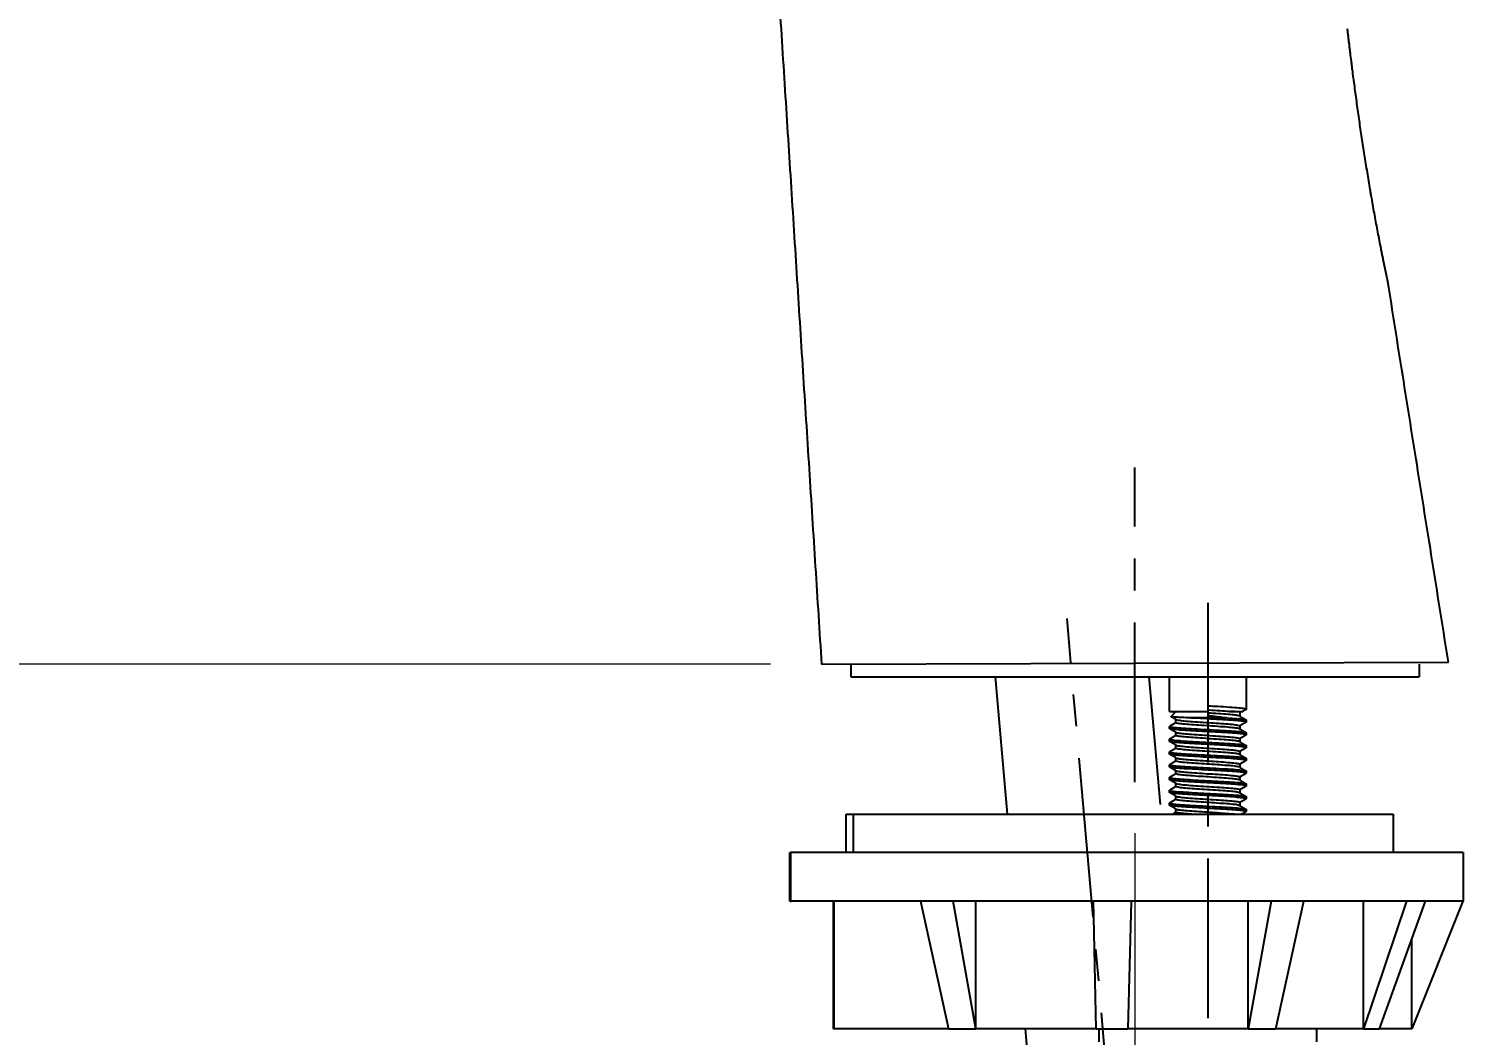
# Model space of a CAD drawing. Extents: x 840 to 1630, y 0 to 579.
# Drawn here: x 1240.5 to 1352.8, y 213.3 to 292 of the extents above; entities that cross this region are included whole.
import ezdxf

# ---------------------------------------------------------------- set-up
doc = ezdxf.new("R2010")
doc.units = 0
doc.header["$LTSCALE"] = 10
doc.header["$MEASUREMENT"] = 0
doc.header["$PDMODE"] = 3
doc.header["$PDSIZE"] = -10
doc.linetypes.add('CENTER', pattern=[2, 1.25, -0.25, 0.25, -0.25])
doc.layers.get('0').update_dxf_attribs({"linetype": 'CONTINUOUS'})
doc.layers.get('DEFPOINTS').update_dxf_attribs({"linetype": 'CONTINUOUS'})
for name, color, linetype in [('1', 7, 'CONTINUOUS'), ('BODY', 7, 'CONTINUOUS'), ('DEF_LAYER_ASSEM_MEMBER', 7, 'CONTINUOUS')]:
    doc.layers.add(name, color=color, linetype=linetype)
doc.layers.add('13', color=7, linetype='CONTINUOUS', true_color=0xffffff)
doc.styles.add('Daelim Dimension', font='')
doc.styles.get('Daelim Dimension').set_extended_font_data('나눔고딕')
doc.dimstyles.new('DEFAULT', dxfattribs={"dimscale": 2, "dimtxt": 2, "dimasz": 2, "dimexe": 0, "dimexo": 2, "dimgap": 1, "dimtad": 1, "dimdec": 0, "dimzin": 9, "dimdsep": 46, "dimtxsty": 'Daelim Dimension', "dimcen": 0.5, "dimclrd": 5, "dimclre": 5, "dimclrt": 256, "dimadec": 1, "dimazin": 0, "dimtfac": 1, "dimtdec": 0, "dimtix": 1, "dimtmove": 0, "dimatfit": 3, "dimfxl": 1, "dimtolj": 1, "dimtzin": 1, "dimlwd": 9, "dimlwe": 9, "dimarcsym": 0})

# ---------------------------------------------------------------- blocks, each defined once
blk = doc.blocks.new('*D1')
at = {"color": 5, "lineweight": 9, "ltscale": 0.5, "transparency": 16777216}
for p, q in [((1206.56, 377.5), (1140.24, 377.5)), ((1142.24, 246.3), (1142.24, 373.5)), ((1298.6, 242.3), (1140.24, 242.3))]:
    blk.add_line(p, q, dxfattribs=at)
at = {"color": 5, "ltscale": 0.5, "transparency": 16777216}
for points in [[(1141.57, 373.5), (1142.9, 373.5), (1142.24, 377.5)], [(1141.57, 246.3), (1142.9, 246.3), (1142.24, 242.3)]]:
    blk.add_solid(points, dxfattribs=at)
at = {"layer": 'DEFPOINTS', "color": 0, "ltscale": 0.5, "transparency": 16777216}
for p in [(1142.24, 377.5), (1210.56, 377.5), (1302.6, 242.3)]:
    blk.add_point(p, dxfattribs=at)
at = {"color": 7, "lineweight": -3, "ltscale": 0.5, "transparency": 16777216, "insert": (1134.79, 309.9), "char_height": 10, "attachment_point": 5, "rotation": 90, "style": 'Daelim Dimension'}
blk.add_mtext('\\A1;135', dxfattribs=at)
blk = doc.blocks.new('*D2')
at = {"color": 5, "lineweight": 9, "ltscale": 0.5, "transparency": 16777216}
for p, q in [((1298.6, 242.3), (1140.24, 242.3)), ((1142.24, 110.89), (1142.24, 238.3)), ((1329.98, 106.89), (1140.24, 106.89))]:
    blk.add_line(p, q, dxfattribs=at)
at = {"color": 5, "ltscale": 0.5, "transparency": 16777216}
for points in [[(1141.57, 238.3), (1142.9, 238.3), (1142.24, 242.3)], [(1141.57, 110.89), (1142.9, 110.89), (1142.24, 106.89)]]:
    blk.add_solid(points, dxfattribs=at)
at = {"layer": 'DEFPOINTS', "color": 0, "ltscale": 0.5, "transparency": 16777216}
for p in [(1142.24, 242.3), (1302.6, 242.3), (1333.98, 106.89)]:
    blk.add_point(p, dxfattribs=at)
at = {"color": 7, "lineweight": -3, "ltscale": 0.5, "transparency": 16777216, "insert": (1134.79, 174.59), "char_height": 10, "attachment_point": 5, "rotation": 90, "style": 'Daelim Dimension'}
blk.add_mtext('\\A1;360', dxfattribs=at)
blk = doc.blocks.new('*D3')
at = {"color": 5, "lineweight": 9, "ltscale": 0.5, "transparency": 16777216}
for p, q in [((1214.46, 309.08), (1214.46, 178.38)), ((1327.14, 229.08), (1327.14, 178.38)), ((1218.46, 180.38), (1323.14, 180.38))]:
    blk.add_line(p, q, dxfattribs=at)
at = {"color": 5, "ltscale": 0.5, "transparency": 16777216}
for points in [[(1218.46, 181.04), (1218.46, 179.71), (1214.46, 180.38)], [(1323.14, 181.04), (1323.14, 179.71), (1327.14, 180.38)]]:
    blk.add_solid(points, dxfattribs=at)
at = {"layer": 'DEFPOINTS', "color": 0, "ltscale": 0.5, "transparency": 16777216}
for p in [(1214.46, 313.08), (1327.14, 233.08), (1327.14, 180.38)]:
    blk.add_point(p, dxfattribs=at)
at = {"color": 7, "lineweight": -3, "ltscale": 0.5, "transparency": 16777216, "insert": (1270.8, 187.83), "char_height": 10, "attachment_point": 5, "style": 'Daelim Dimension'}
blk.add_mtext('\\A1;113', dxfattribs=at)
blk = doc.blocks.new('*D4')
at = {"color": 5, "lineweight": 9, "ltscale": 0.5, "transparency": 16777216}
for p, q in [((1210.46, 313.08), (1176.73, 313.08)), ((1178.73, 309.08), (1178.73, 246.3)), ((1298.6, 242.3), (1176.73, 242.3))]:
    blk.add_line(p, q, dxfattribs=at)
at = {"color": 5, "ltscale": 0.5, "transparency": 16777216}
for points in [[(1178.07, 309.08), (1179.4, 309.08), (1178.73, 313.08)], [(1178.07, 246.3), (1179.4, 246.3), (1178.73, 242.3)]]:
    blk.add_solid(points, dxfattribs=at)
at = {"layer": 'DEFPOINTS', "color": 0, "ltscale": 0.5, "transparency": 16777216}
for p in [(1214.46, 313.08), (1178.73, 242.3), (1302.6, 242.3)]:
    blk.add_point(p, dxfattribs=at)
at = {"color": 7, "lineweight": -3, "ltscale": 0.5, "transparency": 16777216, "insert": (1171.4, 277.69), "char_height": 10, "attachment_point": 5, "rotation": 90, "style": 'Daelim Dimension'}
blk.add_mtext('\\A1;71', dxfattribs=at)

msp = doc.modelspace()

# ---------------------------------------------------------------- linework, layer by layer
at = {"lineweight": -3, "ltscale": 0.5}
msp.add_line((1302.6, 242.3), (1351.68, 242.46), dxfattribs=at)
at = {"layer": '1', "color": 7, "linetype": 'Continuous', "lineweight": -3}
for p, q in [((1329.84, 238.61), (1329.84, 241.31)), ((1335.84, 241.31), (1335.84, 238.77)), ((1329.84, 238.61), (1332.84, 238.61)), ((1329.96, 238.22), (1330.34, 238.61)), ((1334.34, 238.11), (1331.35, 238.11)), ((1332.84, 239.02), (1332.84, 238.61)), ((1332.84, 238.61), (1332.84, 238.31)), ((1335.34, 238.61), (1335.4, 238.55)), ((1335.34, 238.49), (1335.34, 238.24)), ((1329.84, 237.27), (1329.84, 237.44)), ((1330.34, 237.73), (1330.34, 237.98)), ((1330.34, 236.73), (1330.34, 236.98)), ((1335.34, 237.49), (1335.34, 237.24)), ((1335.84, 237.94), (1335.84, 237.77)), ((1329.84, 236.27), (1329.84, 236.44)), ((1330.34, 235.73), (1330.34, 235.98)), ((1335.34, 236.49), (1335.34, 236.24)), ((1335.84, 236.94), (1335.84, 236.77)), ((1335.84, 235.94), (1335.84, 235.77)), ((1329.84, 235.27), (1329.84, 235.44)), ((1330.34, 234.73), (1330.34, 234.98)), ((1335.34, 235.49), (1335.34, 235.24)), ((1335.84, 234.94), (1335.84, 234.77)), ((1329.84, 234.27), (1329.84, 234.44)), ((1330.34, 233.73), (1330.34, 233.98)), ((1335.34, 234.49), (1335.34, 234.24)), ((1335.84, 233.94), (1335.84, 233.77)), ((1329.84, 233.27), (1329.84, 233.44)), ((1330.34, 232.73), (1330.34, 232.98)), ((1335.34, 233.49), (1335.34, 233.24)), ((1335.34, 232.49), (1335.34, 232.24)), ((1335.84, 232.94), (1335.84, 232.77)), ((1329.84, 232.27), (1329.84, 232.44)), ((1329.84, 231.27), (1329.84, 231.44)), ((1330.34, 231.73), (1330.34, 231.98)), ((1335.34, 231.49), (1335.34, 231.24)), ((1335.84, 231.94), (1335.84, 231.77)), ((1304.53, 227.56), (1304.53, 230.56)), ((1304.53, 230.56), (1305.08, 230.56)), ((1305.08, 230.56), (1347.34, 230.56)), ((1305.08, 230.56), (1305.08, 227.56)), ((1330.34, 230.73), (1330.34, 230.98)), ((1335.84, 230.94), (1335.84, 230.77)), ((1347.34, 230.56), (1347.34, 227.56)), ((1300.13, 227.56), (1300.21, 227.56)), ((1300.13, 223.76), (1300.13, 227.56)), ((1352.84, 227.56), (1300.21, 227.56)), ((1300.21, 223.76), (1300.21, 227.56)), ((1352.84, 227.56), (1352.84, 223.76)), ((1300.13, 223.76), (1300.21, 223.76)), ((1310.35, 223.76), (1300.21, 223.76)), ((1303.53, 213.76), (1303.53, 223.76)), ((1303.6, 213.76), (1303.6, 223.76)), ((1310.35, 223.76), (1312.53, 213.76)), ((1312.88, 223.76), (1310.35, 223.76)), ((1323.88, 223.76), (1312.91, 223.76)), ((1312.91, 223.76), (1312.91, 223.76)), ((1314.69, 213.76), (1312.91, 223.76)), ((1314.69, 213.76), (1314.69, 223.76)), ((1326.81, 223.76), (1323.88, 223.76)), ((1324.09, 213.76), (1323.88, 223.76)), ((1326.84, 223.76), (1326.59, 213.76)), ((1326.84, 223.76), (1326.84, 223.76)), ((1337.81, 223.76), (1326.84, 223.76)), ((1337.81, 223.76), (1335.99, 213.76)), ((1335.99, 213.76), (1335.99, 223.76)), ((1340.34, 223.76), (1337.81, 223.76)), ((1338.16, 213.76), (1340.37, 223.76)), ((1340.37, 223.76), (1340.37, 223.76)), ((1348.39, 223.76), (1340.37, 223.76)), ((1348.39, 223.76), (1345.04, 213.76)), ((1345.04, 213.76), (1345.04, 223.76)), ((1346.29, 213.76), (1349.87, 223.76)), ((1349.86, 223.76), (1348.39, 223.76)), ((1352.8, 223.76), (1348.81, 213.76)), ((1349.87, 223.76), (1349.87, 223.76)), ((1352.8, 223.76), (1349.87, 223.76)), ((1352.84, 223.76), (1352.8, 223.76)), ((1348.81, 213.76), (1348.81, 220.79)), ((1303.53, 213.76), (1303.6, 213.76)), ((1312.53, 213.76), (1303.6, 213.76)), ((1312.53, 213.76), (1314.69, 213.76)), ((1324.09, 213.76), (1314.69, 213.76)), ((1324.09, 213.76), (1326.59, 213.76)), ((1324.34, 212.76), (1324.34, 213.76)), ((1335.99, 213.76), (1326.59, 213.76)), ((1335.99, 213.76), (1338.16, 213.76)), ((1345.04, 213.76), (1338.16, 213.76)), ((1341.34, 213.76), (1341.34, 212.76)), ((1345.04, 213.76), (1346.29, 213.76)), ((1348.81, 213.76), (1346.29, 213.76))]:
    msp.add_line(p, q, dxfattribs=at)
at = {"layer": '1', "color": 7, "linetype": 'Continuous', "lineweight": -3, "extrusion": (0, 0, -1)}
for centre, major_axis, ratio, start_param, end_param in [((1325.23, 155.61), (-15.38, 68.06), 0.332406, 0.128423, 0.129785), ((1325.36, 155.61), (-0.02, 68.25), 0.401159, 0.053537, 0.054899), ((1325.48, 155.64), (15.35, 68.03), 0.332526, 6.261762, 6.263125), ((1325.55, 155.61), (24.43, 68.11), 0.178447, 6.272718, 6.27408)]:
    msp.add_ellipse(centre, major_axis=major_axis, ratio=ratio, start_param=start_param, end_param=end_param, dxfattribs=at)
at = {"layer": '1', "color": 7, "linetype": 'Continuous', "lineweight": -3}
for points, knots in [([(1331.35, 238.11), (1331.07, 238.12), (1330.82, 238.13), (1330.4, 238.15), (1330.23, 238.17), (1330.01, 238.19), (1329.95, 238.2), (1329.95, 238.21), (1329.95, 238.21), (1329.95, 238.21)], [0, 0, 0, 0, 0.321107, 0.321107, 0.64382, 0.64382, 0.966535, 0.966535, 1, 1, 1, 1]), ([(1335.84, 237.77), (1335.84, 237.79), (1335.81, 237.8), (1335.68, 237.83), (1335.54, 237.85), (1335.17, 237.88), (1334.93, 237.9), (1334.4, 237.94), (1334.09, 237.96), (1333.45, 237.99), (1333.11, 238.01), (1332.44, 238.05), (1332.1, 238.07), (1331.79, 238.08), (1331.64, 238.09), (1331.49, 238.1), (1331.35, 238.11)], [0, 0, 0, 0, 0.117085, 0.117085, 0.278512, 0.278512, 0.439927, 0.439927, 0.601334, 0.601334, 0.762766, 0.762766, 0.924158, 0.924158, 0.924158, 1, 1, 1, 1]), ([(1335.84, 238.77), (1335.84, 238.79), (1335.8, 238.81), (1335.62, 238.84), (1335.46, 238.86), (1335.07, 238.89), (1334.82, 238.91), (1334.26, 238.95), (1333.95, 238.97), (1333.37, 239), (1333.11, 239.01), (1332.84, 239.02)], [0, 0, 0, 0, 0.187281, 0.187281, 0.402456, 0.402456, 0.617581, 0.617581, 0.832718, 0.832718, 1, 1, 1, 1]), ([(1332.84, 238.74), (1332.88, 238.73), (1332.91, 238.73), (1333.23, 238.71), (1333.51, 238.69), (1334.03, 238.66), (1334.28, 238.64), (1334.54, 238.62), (1334.59, 238.61), (1334.63, 238.61)], [0, 0, 0, 0, 0.053341, 0.053341, 0.477671, 0.477671, 0.901842, 0.901842, 1, 1, 1, 1]), ([(1335.33, 238.25), (1335.32, 238.25), (1335.3, 238.26), (1335.22, 238.28), (1335.11, 238.3), (1334.82, 238.34), (1334.63, 238.36), (1334.19, 238.39), (1333.94, 238.41), (1333.41, 238.44), (1333.12, 238.46), (1332.84, 238.48)], [0, 0, 0, 0, 0.082063, 0.082063, 0.311546, 0.311546, 0.540984, 0.540984, 0.770498, 0.770498, 1, 1, 1, 1]), ([(1332.84, 238.31), (1333, 238.29), (1333.17, 238.26), (1333.33, 238.24), (1333.67, 238.2), (1334.02, 238.15), (1334.34, 238.11)], [0, 0, 0, 0, 0.316637, 0.316637, 0.316637, 1, 1, 1, 1]), ([(1334.34, 238.11), (1334.62, 238.09), (1334.89, 238.07), (1335.32, 238.04), (1335.5, 238.02), (1335.75, 237.98), (1335.83, 237.97), (1335.84, 237.95), (1335.84, 237.94), (1335.84, 237.94)], [0, 0, 0, 0, 0.314872, 0.314872, 0.636042, 0.636042, 0.957308, 0.957308, 1, 1, 1, 1]), ([(1335.42, 238.53), (1335.41, 238.54), (1335.38, 238.55), (1335.24, 238.57), (1335.12, 238.58), (1334.86, 238.6), (1334.75, 238.6), (1334.63, 238.61)], [0, 0, 0, 0, 0.316108, 0.316108, 0.752657, 0.752657, 1, 1, 1, 1]), ([(1334.63, 238.61), (1334.78, 238.61), (1334.92, 238.61), (1335.2, 238.61), (1335.34, 238.61), (1335.52, 238.61), (1335.57, 238.61), (1335.57, 238.61), (1335.57, 238.61), (1335.57, 238.61)], [0, 0, 0, 0, 0.255283, 0.255283, 0.609051, 0.609051, 0.994456, 0.994456, 1, 1, 1, 1]), ([(1329.84, 237.44), (1329.84, 237.43), (1329.86, 237.42), (1329.96, 237.39), (1330.09, 237.37), (1330.43, 237.34), (1330.65, 237.32), (1331.17, 237.29), (1331.46, 237.27), (1332.09, 237.23), (1332.43, 237.21), (1333.1, 237.18), (1333.45, 237.16), (1334.09, 237.12), (1334.39, 237.11), (1334.93, 237.07), (1335.16, 237.05), (1335.53, 237.02), (1335.67, 237), (1335.81, 236.97), (1335.84, 236.96), (1335.84, 236.94)], [0, 0, 0, 0, 0.062306, 0.062306, 0.169753, 0.169753, 0.277207, 0.277207, 0.384644, 0.384644, 0.49211, 0.49211, 0.599543, 0.599543, 0.707012, 0.707012, 0.814452, 0.814452, 0.921903, 0.921903, 1, 1, 1, 1]), ([(1335.84, 236.77), (1335.84, 236.78), (1335.84, 236.79), (1335.79, 236.81), (1335.7, 236.83), (1335.41, 236.86), (1335.21, 236.88), (1334.73, 236.92), (1334.45, 236.94), (1333.85, 236.97), (1333.52, 236.99), (1332.85, 237.02), (1332.5, 237.04), (1331.85, 237.08), (1331.53, 237.1), (1330.96, 237.13), (1330.7, 237.15), (1330.28, 237.19), (1330.12, 237.21), (1329.9, 237.24), (1329.84, 237.26), (1329.84, 237.27)], [0, 0, 0, 0, 0.035132, 0.035132, 0.142705, 0.142705, 0.250312, 0.250312, 0.357888, 0.357888, 0.465496, 0.465496, 0.57307, 0.57307, 0.68066, 0.68066, 0.788248, 0.788248, 0.895827, 0.895827, 1, 1, 1, 1]), ([(1335.33, 237.25), (1335.3, 237.27), (1335.23, 237.28), (1335.01, 237.31), (1334.86, 237.33), (1334.47, 237.37), (1334.24, 237.39), (1333.74, 237.42), (1333.47, 237.44), (1332.91, 237.48), (1332.62, 237.5), (1332.07, 237.53), (1331.81, 237.55), (1331.32, 237.58), (1331.1, 237.6), (1330.74, 237.64), (1330.6, 237.65), (1330.4, 237.69), (1330.35, 237.71), (1330.34, 237.73), (1330.34, 237.73), (1330.34, 237.73)], [0, 0, 0, 0, 0.099977, 0.099977, 0.211767, 0.211767, 0.32359, 0.32359, 0.435385, 0.435385, 0.547181, 0.547181, 0.658997, 0.658997, 0.77079, 0.77079, 0.882627, 0.882627, 0.994411, 0.994411, 1, 1, 1, 1]), ([(1330.36, 237.97), (1330.39, 237.95), (1330.45, 237.94), (1330.65, 237.91), (1330.81, 237.89), (1331.18, 237.85), (1331.41, 237.83), (1331.9, 237.8), (1332.18, 237.78), (1332.73, 237.74), (1333.02, 237.72), (1333.57, 237.69), (1333.84, 237.67), (1334.33, 237.64), (1334.55, 237.62), (1334.92, 237.58), (1335.07, 237.56), (1335.27, 237.53), (1335.33, 237.51), (1335.34, 237.49), (1335.34, 237.49), (1335.34, 237.48)], [0, 0, 0, 0, 0.092499, 0.092499, 0.204283, 0.204283, 0.316097, 0.316097, 0.427888, 0.427888, 0.539675, 0.539675, 0.651489, 0.651489, 0.763274, 0.763274, 0.875106, 0.875106, 0.986884, 0.986884, 1, 1, 1, 1]), ([(1329.86, 236.46), (1329.85, 236.45), (1329.84, 236.45), (1329.84, 236.43), (1329.9, 236.41), (1330.11, 236.37), (1330.28, 236.35), (1330.7, 236.32), (1330.95, 236.3), (1331.52, 236.26), (1331.84, 236.24), (1332.49, 236.21), (1332.84, 236.19), (1333.51, 236.16), (1333.84, 236.14), (1334.45, 236.1), (1334.73, 236.09), (1335.2, 236.05), (1335.4, 236.03), (1335.69, 235.99), (1335.79, 235.98), (1335.84, 235.95), (1335.84, 235.95), (1335.84, 235.94)], [0, 0, 0, 0, 0.027906, 0.027906, 0.132117, 0.132117, 0.236367, 0.236367, 0.340585, 0.340585, 0.444817, 0.444817, 0.54904, 0.54904, 0.653254, 0.653254, 0.7575, 0.7575, 0.861716, 0.861716, 0.965964, 0.965964, 1, 1, 1, 1]), ([(1335.83, 235.76), (1335.83, 235.76), (1335.84, 235.77), (1335.85, 235.79), (1335.8, 235.81), (1335.6, 235.84), (1335.44, 235.86), (1335.03, 235.89), (1334.78, 235.91), (1334.22, 235.95), (1333.91, 235.97), (1333.26, 236), (1332.91, 236.02), (1332.24, 236.06), (1331.91, 236.08), (1331.29, 236.11), (1331.01, 236.13), (1330.52, 236.16), (1330.32, 236.18), (1330.01, 236.22), (1329.91, 236.24), (1329.85, 236.26), (1329.84, 236.27), (1329.84, 236.27)], [0, 0, 0, 0, 0.023619, 0.023619, 0.12783, 0.12783, 0.232073, 0.232073, 0.336291, 0.336291, 0.440517, 0.440517, 0.544741, 0.544741, 0.648951, 0.648951, 0.753198, 0.753198, 0.857412, 0.857412, 0.961655, 0.961655, 1, 1, 1, 1]), ([(1335.33, 236.25), (1335.32, 236.26), (1335.29, 236.27), (1335.17, 236.29), (1335.05, 236.31), (1334.72, 236.35), (1334.52, 236.37), (1334.06, 236.4), (1333.8, 236.42), (1333.26, 236.45), (1332.97, 236.47), (1332.42, 236.51), (1332.13, 236.53), (1331.62, 236.56), (1331.37, 236.58), (1330.96, 236.62), (1330.78, 236.63), (1330.51, 236.67), (1330.42, 236.69), (1330.35, 236.71), (1330.34, 236.72), (1330.34, 236.73)], [0, 0, 0, 0, 0.058801, 0.058801, 0.169952, 0.169952, 0.281099, 0.281099, 0.39227, 0.39227, 0.503404, 0.503404, 0.614583, 0.614583, 0.725721, 0.725721, 0.836889, 0.836889, 0.948035, 0.948035, 1, 1, 1, 1]), ([(1330.36, 236.97), (1330.36, 236.96), (1330.38, 236.96), (1330.45, 236.94), (1330.55, 236.92), (1330.84, 236.88), (1331.03, 236.86), (1331.46, 236.83), (1331.71, 236.81), (1332.24, 236.78), (1332.52, 236.76), (1333.08, 236.72), (1333.37, 236.7), (1333.9, 236.67), (1334.15, 236.65), (1334.6, 236.61), (1334.79, 236.59), (1335.1, 236.56), (1335.21, 236.54), (1335.32, 236.51), (1335.34, 236.5), (1335.34, 236.48)], [0, 0, 0, 0, 0.032245, 0.032245, 0.143447, 0.143447, 0.254625, 0.254625, 0.365847, 0.365847, 0.477017, 0.477017, 0.588222, 0.588222, 0.699404, 0.699404, 0.810594, 0.810594, 0.921793, 0.921793, 1, 1, 1, 1]), ([(1330.36, 235.97), (1330.38, 235.96), (1330.42, 235.94), (1330.58, 235.91), (1330.72, 235.9), (1331.07, 235.86), (1331.29, 235.84), (1331.77, 235.81), (1332.04, 235.79), (1332.58, 235.75), (1332.87, 235.73), (1333.43, 235.7), (1333.7, 235.68), (1334.21, 235.65), (1334.44, 235.63), (1334.83, 235.59), (1334.99, 235.57), (1335.23, 235.54), (1335.3, 235.52), (1335.34, 235.5), (1335.34, 235.49), (1335.34, 235.48)], [0, 0, 0, 0, 0.074862, 0.074862, 0.186419, 0.186419, 0.297989, 0.297989, 0.40956, 0.40956, 0.52111, 0.52111, 0.632701, 0.632701, 0.744254, 0.744254, 0.855848, 0.855848, 0.967397, 0.967397, 1, 1, 1, 1]), ([(1329.84, 235.44), (1329.84, 235.44), (1329.85, 235.43), (1329.91, 235.4), (1330.01, 235.38), (1330.31, 235.35), (1330.52, 235.33), (1331, 235.3), (1331.29, 235.28), (1331.9, 235.24), (1332.23, 235.22), (1332.9, 235.19), (1333.25, 235.17), (1333.9, 235.13), (1334.22, 235.12), (1334.78, 235.08), (1335.03, 235.06), (1335.44, 235.03), (1335.6, 235.01), (1335.79, 234.97), (1335.84, 234.96), (1335.84, 234.94)], [0, 0, 0, 0, 0.039741, 0.039741, 0.147309, 0.147309, 0.254905, 0.254905, 0.362472, 0.362472, 0.470074, 0.470074, 0.57764, 0.57764, 0.685227, 0.685227, 0.792804, 0.792804, 0.900377, 0.900377, 1, 1, 1, 1]), ([(1335.84, 234.77), (1335.84, 234.78), (1335.83, 234.79), (1335.74, 234.82), (1335.62, 234.84), (1335.3, 234.87), (1335.08, 234.89), (1334.57, 234.93), (1334.28, 234.95), (1333.66, 234.98), (1333.32, 235), (1332.65, 235.03), (1332.3, 235.05), (1331.66, 235.09), (1331.35, 235.11), (1330.81, 235.14), (1330.56, 235.16), (1330.18, 235.2), (1330.04, 235.22), (1329.88, 235.25), (1329.84, 235.26), (1329.84, 235.27)], [0, 0, 0, 0, 0.056335, 0.056335, 0.163935, 0.163935, 0.27155, 0.27155, 0.379144, 0.379144, 0.48677, 0.48677, 0.594361, 0.594361, 0.701983, 0.701983, 0.809582, 0.809582, 0.917187, 0.917187, 1, 1, 1, 1]), ([(1335.33, 235.25), (1335.33, 235.25), (1335.32, 235.25), (1335.28, 235.27), (1335.19, 235.29), (1334.94, 235.32), (1334.76, 235.34), (1334.35, 235.38), (1334.11, 235.4), (1333.6, 235.43), (1333.32, 235.45), (1332.76, 235.49), (1332.48, 235.5), (1331.93, 235.54), (1331.67, 235.56), (1331.21, 235.59), (1331, 235.61), (1330.67, 235.65), (1330.54, 235.66), (1330.38, 235.7), (1330.34, 235.72), (1330.34, 235.73)], [0, 0, 0, 0, 0.012707, 0.012707, 0.12395, 0.12395, 0.235157, 0.235157, 0.346407, 0.346407, 0.457609, 0.457609, 0.568831, 0.568831, 0.680053, 0.680053, 0.791266, 0.791266, 0.902509, 0.902509, 1, 1, 1, 1]), ([(1335.33, 234.25), (1335.31, 234.26), (1335.27, 234.27), (1335.11, 234.3), (1334.97, 234.32), (1334.62, 234.36), (1334.4, 234.37), (1333.93, 234.41), (1333.66, 234.43), (1333.11, 234.46), (1332.83, 234.48), (1332.27, 234.52), (1331.99, 234.53), (1331.49, 234.57), (1331.26, 234.59), (1330.86, 234.63), (1330.7, 234.64), (1330.46, 234.68), (1330.38, 234.7), (1330.35, 234.72), (1330.34, 234.73), (1330.34, 234.73)], [0, 0, 0, 0, 0.07777, 0.07777, 0.188937, 0.188937, 0.300118, 0.300118, 0.4113, 0.4113, 0.522462, 0.522462, 0.633664, 0.633664, 0.744828, 0.744828, 0.856032, 0.856032, 0.967193, 0.967193, 1, 1, 1, 1]), ([(1330.36, 234.97), (1330.36, 234.97), (1330.36, 234.96), (1330.41, 234.95), (1330.5, 234.93), (1330.76, 234.89), (1330.93, 234.87), (1331.34, 234.84), (1331.58, 234.82), (1332.09, 234.79), (1332.37, 234.77), (1332.93, 234.73), (1333.22, 234.71), (1333.76, 234.68), (1334.02, 234.66), (1334.49, 234.62), (1334.69, 234.6), (1335.03, 234.57), (1335.15, 234.55), (1335.31, 234.52), (1335.34, 234.5), (1335.34, 234.48)], [0, 0, 0, 0, 0.011172, 0.011172, 0.12261, 0.12261, 0.234012, 0.234012, 0.345459, 0.345459, 0.456857, 0.456857, 0.568276, 0.568276, 0.679694, 0.679694, 0.791102, 0.791102, 0.90254, 0.90254, 1, 1, 1, 1]), ([(1329.84, 234.44), (1329.84, 234.43), (1329.88, 234.41), (1330.03, 234.38), (1330.18, 234.36), (1330.56, 234.33), (1330.8, 234.31), (1331.34, 234.27), (1331.65, 234.26), (1332.29, 234.22), (1332.64, 234.2), (1333.31, 234.17), (1333.65, 234.15), (1334.27, 234.11), (1334.57, 234.1), (1335.07, 234.06), (1335.29, 234.04), (1335.62, 234), (1335.74, 233.99), (1335.83, 233.96), (1335.84, 233.95), (1335.84, 233.94)], [0, 0, 0, 0, 0.082541, 0.082541, 0.190228, 0.190228, 0.297899, 0.297899, 0.405571, 0.405571, 0.513253, 0.513253, 0.620911, 0.620911, 0.728614, 0.728614, 0.836279, 0.836279, 0.943967, 0.943967, 1, 1, 1, 1]), ([(1335.84, 233.77), (1335.84, 233.78), (1335.84, 233.78), (1335.83, 233.8), (1335.76, 233.82), (1335.51, 233.85), (1335.33, 233.87), (1334.89, 233.91), (1334.62, 233.92), (1334.04, 233.96), (1333.72, 233.98), (1333.05, 234.01), (1332.71, 234.03), (1332.04, 234.07), (1331.72, 234.09), (1331.12, 234.12), (1330.85, 234.14), (1330.4, 234.17), (1330.21, 234.19), (1329.95, 234.23), (1329.87, 234.25), (1329.84, 234.27), (1329.84, 234.27), (1329.84, 234.27)], [0, 0, 0, 0, 0.012831, 0.012831, 0.120415, 0.120415, 0.228042, 0.228042, 0.335633, 0.335633, 0.443245, 0.443245, 0.550837, 0.550837, 0.65843, 0.65843, 0.766043, 0.766043, 0.873632, 0.873632, 0.981255, 0.981255, 1, 1, 1, 1]), ([(1335.33, 233.25), (1335.32, 233.25), (1335.31, 233.26), (1335.24, 233.28), (1335.14, 233.3), (1334.85, 233.33), (1334.66, 233.35), (1334.23, 233.39), (1333.98, 233.4), (1333.46, 233.44), (1333.18, 233.46), (1332.62, 233.5), (1332.33, 233.51), (1331.8, 233.55), (1331.54, 233.57), (1331.1, 233.6), (1330.9, 233.62), (1330.6, 233.66), (1330.48, 233.67), (1330.37, 233.71), (1330.34, 233.72), (1330.34, 233.73)], [0, 0, 0, 0, 0.031894, 0.031894, 0.143094, 0.143094, 0.25427, 0.25427, 0.36549, 0.36549, 0.476658, 0.476658, 0.58786, 0.58786, 0.69904, 0.69904, 0.810228, 0.810228, 0.921426, 0.921426, 1, 1, 1, 1]), ([(1330.36, 233.97), (1330.37, 233.96), (1330.4, 233.95), (1330.52, 233.92), (1330.65, 233.91), (1330.97, 233.87), (1331.18, 233.85), (1331.64, 233.82), (1331.9, 233.8), (1332.44, 233.76), (1332.72, 233.74), (1333.28, 233.71), (1333.56, 233.69), (1334.08, 233.66), (1334.32, 233.64), (1334.74, 233.6), (1334.91, 233.58), (1335.18, 233.55), (1335.27, 233.53), (1335.33, 233.5), (1335.34, 233.49), (1335.34, 233.48)], [0, 0, 0, 0, 0.057292, 0.057292, 0.16864, 0.16864, 0.279984, 0.279984, 0.391351, 0.391351, 0.502682, 0.502682, 0.614058, 0.614058, 0.725393, 0.725393, 0.836759, 0.836759, 0.948101, 0.948101, 1, 1, 1, 1]), ([(1329.84, 233.44), (1329.84, 233.44), (1329.84, 233.44), (1329.87, 233.41), (1329.95, 233.4), (1330.21, 233.36), (1330.39, 233.34), (1330.85, 233.31), (1331.12, 233.29), (1331.71, 233.25), (1332.04, 233.23), (1332.7, 233.2), (1333.05, 233.18), (1333.71, 233.14), (1334.03, 233.13), (1334.62, 233.09), (1334.89, 233.07), (1335.33, 233.04), (1335.51, 233.02), (1335.75, 232.98), (1335.83, 232.97), (1335.84, 232.95), (1335.84, 232.95), (1335.84, 232.94)], [0, 0, 0, 0, 0.018325, 0.018325, 0.125896, 0.125896, 0.233511, 0.233511, 0.341089, 0.341089, 0.448693, 0.448693, 0.55627, 0.55627, 0.663855, 0.663855, 0.771451, 0.771451, 0.879028, 0.879028, 0.986637, 0.986637, 1, 1, 1, 1]), ([(1335.84, 232.77), (1335.84, 232.79), (1335.81, 232.8), (1335.68, 232.83), (1335.54, 232.85), (1335.17, 232.88), (1334.94, 232.9), (1334.4, 232.94), (1334.1, 232.96), (1333.46, 232.99), (1333.12, 233.01), (1332.44, 233.05), (1332.11, 233.06), (1331.48, 233.1), (1331.18, 233.12), (1330.66, 233.15), (1330.44, 233.17), (1330.09, 233.21), (1329.97, 233.23), (1329.86, 233.25), (1329.84, 233.26), (1329.84, 233.27)], [0, 0, 0, 0, 0.07721, 0.07721, 0.184876, 0.184876, 0.292534, 0.292534, 0.400187, 0.400187, 0.507857, 0.507857, 0.6155, 0.6155, 0.723186, 0.723186, 0.830835, 0.830835, 0.938504, 0.938504, 1, 1, 1, 1]), ([(1335.33, 232.25), (1335.3, 232.26), (1335.24, 232.28), (1335.04, 232.31), (1334.89, 232.33), (1334.51, 232.37), (1334.28, 232.38), (1333.79, 232.42), (1333.52, 232.44), (1332.97, 232.47), (1332.68, 232.49), (1332.13, 232.53), (1331.85, 232.54), (1331.37, 232.58), (1331.14, 232.6), (1330.77, 232.63), (1330.62, 232.65), (1330.42, 232.69), (1330.36, 232.71), (1330.34, 232.73), (1330.34, 232.73), (1330.34, 232.73)], [0, 0, 0, 0, 0.095206, 0.095206, 0.206599, 0.206599, 0.318023, 0.318023, 0.429424, 0.429424, 0.540821, 0.540821, 0.652245, 0.652245, 0.763641, 0.763641, 0.875082, 0.875082, 0.98647, 0.98647, 1, 1, 1, 1]), ([(1330.36, 232.97), (1330.39, 232.95), (1330.46, 232.94), (1330.68, 232.9), (1330.84, 232.88), (1331.22, 232.85), (1331.45, 232.83), (1331.95, 232.79), (1332.23, 232.78), (1332.78, 232.74), (1333.07, 232.72), (1333.62, 232.69), (1333.89, 232.67), (1334.37, 232.63), (1334.59, 232.61), (1334.95, 232.58), (1335.09, 232.56), (1335.29, 232.53), (1335.34, 232.51), (1335.34, 232.49), (1335.34, 232.49), (1335.34, 232.48)], [0, 0, 0, 0, 0.103117, 0.103117, 0.214523, 0.214523, 0.325963, 0.325963, 0.437372, 0.437372, 0.548784, 0.548784, 0.660215, 0.660215, 0.771623, 0.771623, 0.883075, 0.883075, 0.994475, 0.994475, 1, 1, 1, 1]), ([(1329.84, 232.44), (1329.84, 232.43), (1329.86, 232.42), (1329.97, 232.39), (1330.09, 232.37), (1330.43, 232.34), (1330.66, 232.32), (1331.17, 232.29), (1331.47, 232.27), (1332.1, 232.23), (1332.44, 232.21), (1333.11, 232.18), (1333.45, 232.16), (1334.09, 232.12), (1334.4, 232.11), (1334.93, 232.07), (1335.17, 232.05), (1335.54, 232.02), (1335.67, 232), (1335.81, 231.97), (1335.84, 231.96), (1335.84, 231.94)], [0, 0, 0, 0, 0.061744, 0.061744, 0.169363, 0.169363, 0.276988, 0.276988, 0.384598, 0.384598, 0.492236, 0.492236, 0.599841, 0.599841, 0.707482, 0.707482, 0.815094, 0.815094, 0.922717, 0.922717, 1, 1, 1, 1]), ([(1335.84, 231.77), (1335.84, 231.78), (1335.84, 231.79), (1335.79, 231.81), (1335.7, 231.83), (1335.41, 231.86), (1335.21, 231.88), (1334.74, 231.92), (1334.46, 231.94), (1333.85, 231.97), (1333.52, 231.99), (1332.85, 232.02), (1332.51, 232.04), (1331.85, 232.08), (1331.53, 232.1), (1330.96, 232.13), (1330.7, 232.15), (1330.29, 232.19), (1330.12, 232.21), (1329.9, 232.24), (1329.84, 232.26), (1329.84, 232.27)], [0, 0, 0, 0, 0.034236, 0.034236, 0.141807, 0.141807, 0.249413, 0.249413, 0.356986, 0.356986, 0.464592, 0.464592, 0.572164, 0.572164, 0.679752, 0.679752, 0.787339, 0.787339, 0.894915, 0.894915, 1, 1, 1, 1]), ([(1329.85, 231.46), (1329.85, 231.45), (1329.84, 231.45), (1329.84, 231.43), (1329.9, 231.41), (1330.12, 231.37), (1330.28, 231.35), (1330.7, 231.32), (1330.96, 231.3), (1331.52, 231.26), (1331.84, 231.24), (1332.5, 231.21), (1332.84, 231.19), (1333.51, 231.16), (1333.84, 231.14), (1334.45, 231.1), (1334.73, 231.09), (1335.21, 231.05), (1335.41, 231.03), (1335.69, 230.99), (1335.79, 230.98), (1335.84, 230.95), (1335.84, 230.95), (1335.84, 230.94)], [0, 0, 0, 0, 0.024183, 0.024183, 0.12889, 0.12889, 0.233634, 0.233634, 0.338347, 0.338347, 0.443073, 0.443073, 0.547791, 0.547791, 0.652499, 0.652499, 0.75724, 0.75724, 0.86195, 0.86195, 0.966692, 0.966692, 1, 1, 1, 1]), ([(1335.33, 231.25), (1335.32, 231.25), (1335.29, 231.26), (1335.19, 231.29), (1335.07, 231.31), (1334.76, 231.34), (1334.56, 231.36), (1334.11, 231.4), (1333.85, 231.41), (1333.31, 231.45), (1333.03, 231.47), (1332.47, 231.51), (1332.18, 231.52), (1331.66, 231.56), (1331.42, 231.58), (1330.99, 231.61), (1330.81, 231.63), (1330.53, 231.66), (1330.43, 231.68), (1330.36, 231.71), (1330.34, 231.72), (1330.34, 231.73)], [0, 0, 0, 0, 0.052596, 0.052596, 0.163566, 0.163566, 0.274525, 0.274525, 0.385516, 0.385516, 0.496464, 0.496464, 0.607456, 0.607456, 0.71841, 0.71841, 0.829389, 0.829389, 0.940353, 0.940353, 1, 1, 1, 1]), ([(1330.36, 231.97), (1330.37, 231.96), (1330.38, 231.96), (1330.47, 231.93), (1330.58, 231.92), (1330.88, 231.88), (1331.07, 231.86), (1331.51, 231.83), (1331.76, 231.81), (1332.29, 231.77), (1332.57, 231.75), (1333.13, 231.72), (1333.42, 231.7), (1333.95, 231.66), (1334.2, 231.65), (1334.63, 231.61), (1334.82, 231.59), (1335.12, 231.56), (1335.23, 231.54), (1335.32, 231.51), (1335.34, 231.5), (1335.34, 231.49)], [0, 0, 0, 0, 0.039709, 0.039709, 0.150892, 0.150892, 0.262057, 0.262057, 0.373261, 0.373261, 0.484417, 0.484417, 0.595611, 0.595611, 0.706776, 0.706776, 0.817955, 0.817955, 0.929134, 0.929134, 1, 1, 1, 1]), ([(1335.83, 230.76), (1335.84, 230.76), (1335.84, 230.77), (1335.85, 230.79), (1335.8, 230.81), (1335.6, 230.84), (1335.44, 230.86), (1335.04, 230.89), (1334.79, 230.91), (1334.23, 230.95), (1333.91, 230.97), (1333.26, 231), (1332.92, 231.02), (1332.25, 231.06), (1331.91, 231.08), (1331.3, 231.11), (1331.01, 231.13), (1330.53, 231.16), (1330.32, 231.18), (1330.02, 231.22), (1329.91, 231.24), (1329.85, 231.26), (1329.84, 231.27), (1329.84, 231.27)], [0, 0, 0, 0, 0.018089, 0.018089, 0.122798, 0.122798, 0.227541, 0.227541, 0.332257, 0.332257, 0.436982, 0.436982, 0.541706, 0.541706, 0.646414, 0.646414, 0.751161, 0.751161, 0.855874, 0.855874, 0.960616, 0.960616, 1, 1, 1, 1]), ([(1331.6, 230.56), (1331.56, 230.57), (1331.52, 230.57), (1331.25, 230.59), (1331.04, 230.61), (1330.69, 230.64), (1330.56, 230.66), (1330.39, 230.7), (1330.34, 230.71), (1330.34, 230.73)], [0.652794, 0.652794, 0.652794, 0.652794, 0.6715842, 0.6715842, 0.7835818, 0.7835818, 0.8956167, 0.8956167, 1, 1, 1, 1]), ([(1330.36, 230.97), (1330.38, 230.95), (1330.43, 230.94), (1330.6, 230.91), (1330.75, 230.89), (1331.11, 230.86), (1331.33, 230.84), (1331.82, 230.8), (1332.09, 230.79), (1332.64, 230.75), (1332.92, 230.73), (1333.48, 230.7), (1333.75, 230.68), (1334.25, 230.64), (1334.48, 230.62), (1334.83, 230.59), (1334.96, 230.58), (1335.06, 230.56)], [0, 0, 0, 0, 0.0807096, 0.0807096, 0.192471, 0.192471, 0.3042528, 0.3042528, 0.4160263, 0.4160263, 0.5277858, 0.5277858, 0.6395809, 0.6395809, 0.7513408, 0.7513408, 0.8421734, 0.8421734, 0.8421734, 0.8421734])]:
    msp.add_open_spline(points, degree=3, knots=knots, dxfattribs=at)
for points, degree in [([(1330.37, 237.96), (1330.17, 238.08), (1329.97, 238.19)], 2), ([(1335.33, 238.25), (1335.58, 238.1), (1335.84, 237.95)], 2), ([(1335.84, 238.76), (1335.7, 238.69), (1335.57, 238.61)], 2), ([(1335.83, 238.76), (1335.83, 238.76), (1335.84, 238.76), (1335.84, 238.77)], 3), ([(1329.85, 237.45), (1330.09, 237.6), (1330.34, 237.74)], 2), ([(1330.36, 236.97), (1330.1, 237.12), (1329.85, 237.27)], 2), ([(1335.32, 237.25), (1335.58, 237.1), (1335.83, 236.95)], 2), ([(1335.84, 237.76), (1335.59, 237.62), (1335.34, 237.48)], 2), ([(1329.85, 236.45), (1330.1, 236.6), (1330.34, 236.74)], 2), ([(1330.36, 235.96), (1330.11, 236.11), (1329.85, 236.26)], 2), ([(1335.32, 236.25), (1335.58, 236.1), (1335.84, 235.95)], 2), ([(1335.84, 236.77), (1335.59, 236.62), (1335.34, 236.48)], 2), ([(1329.85, 235.45), (1330.09, 235.6), (1330.34, 235.74)], 2), ([(1330.36, 234.97), (1330.1, 235.12), (1329.85, 235.26)], 2), ([(1329.85, 234.45), (1330.1, 234.6), (1330.34, 234.74)], 2), ([(1335.32, 235.25), (1335.58, 235.1), (1335.84, 234.95)], 2), ([(1335.83, 235.76), (1335.59, 235.62), (1335.34, 235.48)], 2), ([(1335.84, 234.77), (1335.59, 234.62), (1335.34, 234.48)], 2), ([(1329.84, 233.45), (1330.09, 233.6), (1330.34, 233.74)], 2), ([(1330.36, 233.97), (1330.1, 234.11), (1329.85, 234.26)], 2), ([(1335.32, 234.25), (1335.58, 234.1), (1335.84, 233.95)], 2), ([(1335.83, 233.76), (1335.59, 233.62), (1335.34, 233.48)], 2), ([(1330.36, 232.96), (1330.11, 233.11), (1329.85, 233.26)], 2), ([(1329.85, 232.45), (1330.1, 232.6), (1330.34, 232.74)], 2), ([(1335.32, 233.25), (1335.58, 233.1), (1335.84, 232.95)], 2), ([(1335.84, 232.77), (1335.59, 232.62), (1335.34, 232.48)], 2), ([(1330.36, 231.97), (1330.1, 232.12), (1329.85, 232.26)], 2), ([(1329.85, 231.45), (1330.09, 231.6), (1330.34, 231.74)], 2), ([(1335.32, 232.25), (1335.58, 232.1), (1335.84, 231.95)], 2), ([(1335.83, 231.76), (1335.59, 231.62), (1335.34, 231.48)], 2), ([(1330.37, 230.96), (1330.11, 231.11), (1329.85, 231.26)], 2), ([(1330.04, 230.56), (1330.19, 230.65), (1330.34, 230.74)], 2), ([(1335.32, 231.25), (1335.58, 231.1), (1335.84, 230.95)], 2), ([(1335.84, 230.76), (1335.66, 230.66), (1335.49, 230.56)], 2)]:
    msp.add_open_spline(points, degree=degree, dxfattribs=at)
at = {"layer": '13', "color": 7, "linetype": 'Continuous', "lineweight": -3}
for points, degree in [([(1298.7, 303.49), (1300.65, 272.9), (1302.6, 242.3)], 2), ([(1351.68, 242.46), (1346.91, 272.4)], 1)]:
    msp.add_open_spline(points, degree=degree, dxfattribs=at)
msp.add_open_spline([(1346.91, 272.39), (1346.91, 272.39), (1346.91, 272.39), (1346.91, 272.39), (1346.91, 272.4), (1346.9, 272.42), (1346.9, 272.42), (1346.9, 272.44), (1346.9, 272.45), (1346.89, 272.48), (1346.88, 272.5), (1346.87, 272.55), (1346.87, 272.58), (1346.86, 272.62), (1346.86, 272.64), (1346.85, 272.67), (1346.84, 272.69), (1346.83, 272.74), (1346.83, 272.77), (1346.8, 272.89), (1346.79, 272.97), (1346.76, 273.09), (1346.75, 273.14), (1346.74, 273.2), (1346.73, 273.23), (1346.72, 273.27), (1346.72, 273.3), (1346.69, 273.41), (1346.67, 273.51), (1346.63, 273.7), (1346.61, 273.8), (1346.57, 274), (1346.55, 274.1), (1346.51, 274.3), (1346.49, 274.4), (1346.46, 274.56), (1346.45, 274.62), (1346.43, 274.72), (1346.42, 274.77), (1346.36, 275.04), (1346.32, 275.25), (1346.24, 275.69), (1346.2, 275.9), (1346.11, 276.34), (1346.07, 276.56), (1345.99, 277), (1345.95, 277.22), (1345.87, 277.66), (1345.83, 277.88), (1345.75, 278.33), (1345.71, 278.56), (1345.65, 278.89), (1345.63, 279.01), (1345.59, 279.23), (1345.57, 279.34), (1345.48, 279.91), (1345.4, 280.36), (1345.26, 281.26), (1345.18, 281.71), (1345.04, 282.61), (1344.97, 283.06), (1344.84, 283.95), (1344.77, 284.4), (1344.64, 285.29), (1344.58, 285.74), (1344.49, 286.4), (1344.46, 286.63), (1344.4, 287.07), (1344.37, 287.29), (1344.31, 287.73), (1344.28, 287.95), (1344.22, 288.39), (1344.19, 288.61), (1344.15, 288.94), (1344.14, 289.05), (1344.12, 289.21), (1344.11, 289.27), (1344.1, 289.38), (1344.09, 289.43), (1344.06, 289.7), (1344.03, 289.92), (1343.99, 290.23), (1343.98, 290.34), (1343.95, 290.55), (1343.94, 290.65), (1343.92, 290.85), (1343.9, 290.95), (1343.88, 291.14), (1343.87, 291.24), (1343.85, 291.37), (1343.85, 291.42), (1343.84, 291.51), (1343.83, 291.55), (1343.82, 291.63), (1343.82, 291.67), (1343.81, 291.75), (1343.8, 291.78), (1343.8, 291.85), (1343.79, 291.88), (1343.79, 291.93), (1343.78, 291.96), (1343.78, 291.98), (1343.78, 291.99), (1343.78, 292), (1343.78, 292), (1343.78, 292.01), (1343.78, 292.03), (1343.77, 292.04), (1343.77, 292.04), (1343.77, 292.04), (1343.77, 292.04), (1343.77, 292.04), (1343.77, 292.04)], degree=3, knots=[0, 0, 0, 0, 0.003678, 0.003678, 0.011462, 0.011462, 0.015354, 0.015354, 0.019246, 0.019246, 0.027029, 0.027029, 0.034813, 0.034813, 0.038705, 0.038705, 0.042597, 0.042597, 0.050381, 0.050381, 0.065948, 0.065948, 0.073732, 0.073732, 0.077624, 0.077624, 0.081516, 0.081516, 0.097083, 0.097083, 0.112651, 0.112651, 0.128218, 0.128218, 0.143786, 0.143786, 0.15157, 0.15157, 0.159353, 0.159353, 0.190488, 0.190488, 0.221624, 0.221624, 0.252759, 0.252759, 0.283894, 0.283894, 0.315029, 0.315029, 0.346164, 0.346164, 0.361731, 0.361731, 0.377299, 0.377299, 0.439569, 0.439569, 0.501839, 0.501839, 0.564109, 0.564109, 0.626379, 0.626379, 0.688649, 0.688649, 0.719784, 0.719784, 0.75092, 0.75092, 0.782055, 0.782055, 0.81319, 0.81319, 0.828757, 0.828757, 0.836541, 0.836541, 0.844325, 0.844325, 0.87546, 0.87546, 0.891027, 0.891027, 0.906595, 0.906595, 0.922162, 0.922162, 0.93773, 0.93773, 0.945514, 0.945514, 0.953297, 0.953297, 0.961081, 0.961081, 0.968865, 0.968865, 0.976649, 0.976649, 0.984432, 0.984432, 0.986378, 0.986378, 0.988324, 0.988324, 0.992216, 0.996108, 0.998054, 0.999027, 0.999514, 1, 1, 1, 1], dxfattribs=at)
at = {"layer": 'BODY', "color": 1, "linetype": 'CENTER', "lineweight": -3}
for p, q in [((1327.14, 233.08), (1327.14, 257.69)), ((1332.84, 247.1), (1332.84, 181.26)), ((1334.32, 102.96), (1321.82, 245.87))]:
    msp.add_line(p, q, dxfattribs=at)
at = {"layer": 'DEF_LAYER_ASSEM_MEMBER', "color": 7, "linetype": 'Continuous', "lineweight": -3}
for p, q in [((1304.89, 242.31), (1304.89, 241.31)), ((1349.39, 242.31), (1349.39, 241.31)), ((1304.89, 241.31), (1349.39, 241.31)), ((1316.19, 241.31), (1317.13, 230.56)), ((1328.23, 241.31), (1329.11, 231.33)), ((1320.16, 195.58), (1318.57, 213.76))]:
    msp.add_line(p, q, dxfattribs=at)

# ---------------------------------------------------------------- dimensions: what is measured, and where the dimension line sits
at = {"color": 5, "lineweight": -3, "ltscale": 0.5}
for base, p1, p2, picture, middle in [((1142.24, 377.5), (1302.6, 242.3), (1210.56, 377.5), '*D1', (1134.79, 309.9)), ((1178.73, 242.3), (1214.46, 313.08), (1302.6, 242.3), '*D4', (1171.4, 277.69))]:
    dim = msp.add_linear_dim(base=base, p1=p1, p2=p2, angle=90, dimstyle='DEFAULT', override={"dimtxt": 5, "dimexe": 1, "dimclrt": 7}, dxfattribs=at)
    dim.commit()
    dim.dimension.update_dxf_attribs({"geometry": picture, "text_midpoint": middle})
dim = msp.add_linear_dim(base=(1327.14, 180.38), p1=(1214.46, 313.08), p2=(1327.14, 233.08), dimstyle='DEFAULT', override={"dimtxt": 5, "dimexe": 1, "dimclrt": 7}, dxfattribs=at)
dim.commit()
dim.dimension.update_dxf_attribs({"geometry": '*D3', "text_midpoint": (1270.8, 187.83)})
dim = msp.add_linear_dim(base=(1142.24, 242.3), p1=(1333.98, 106.89), p2=(1302.6, 242.3), angle=90, text='360', dimstyle='DEFAULT', override={"dimtxt": 5, "dimexe": 1, "dimclrt": 7}, dxfattribs=at)
dim.commit()
dim.dimension.update_dxf_attribs({"geometry": '*D2', "text_midpoint": (1134.79, 174.59)})

doc.saveas('drawing.dxf')
